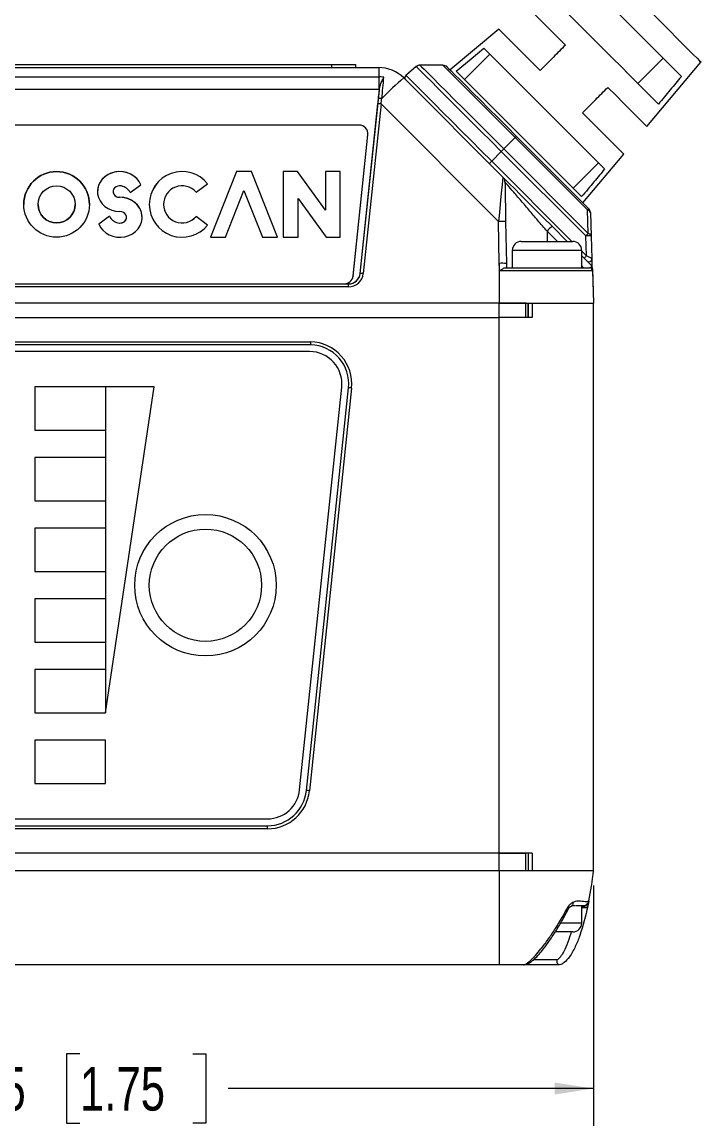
# Model space of a CAD drawing. Header units: millimetres. Extents: x 7 to 553, y 4 to 429.
# Drawn here: x 262.2 to 319.8, y 286.8 to 380.5 of the extents above; entities that cross this region are included whole.
import ezdxf

# ---------------------------------------------------------------- set-up
doc = ezdxf.new("R2010")
doc.units = ezdxf.units.MM
doc.styles.add('SLDTEXTSTYLE0', font='TXT', dxfattribs={"width": 0.75})
doc.dimstyles.new('SLDDIMSTYLE0', dxfattribs={"dimtxt": 3.704167, "dimasz": 3.302, "dimexe": 0, "dimexo": 0.0625, "dimgap": 0.926042, "dimtad": 0, "dimtih": 1, "dimtoh": 1, "dimdec": 1, "dimlfac": 0.5, "dimrnd": 1e-09, "dimzin": 12, "dimdsep": 46, "dimtxsty": 'SLDTEXTSTYLE0', "dimsah": 1, "dimcen": 0.09, "dimadec": 0, "dimazin": 3, "dimtfac": 1, "dimtdec": 1, "dimtofl": 0, "dimtmove": 0, "dimatfit": 3, "dimfxl": 1, "dimfrac": 2, "dimtolj": 1, "dimtzin": 12, "dimarcsym": 0})

# ---------------------------------------------------------------- blocks, each defined once
blk = doc.blocks.new('_D_3')
at = {"color": 7, "linetype": 'Continuous', "lineweight": 18}
for p, q in [((221.798, 307.215), (221.798, 286.811)), ((310.698, 307.215), (310.698, 286.811)), ((267.082, 292.929), (265.955, 292.929)), ((265.955, 292.929), (265.955, 287.044)), ((276.658, 292.929), (277.784, 292.929)), ((277.784, 292.929), (277.784, 287.044)), ((221.798, 289.986), (254.501, 289.986)), ((310.698, 289.986), (279.663, 289.986)), ((265.955, 287.044), (267.082, 287.044)), ((277.784, 287.044), (276.658, 287.044))]:
    blk.add_line(p, q, dxfattribs=at)
for points in [[(221.798, 289.986), (225.1, 289.478), (225.1, 290.494)], [(310.698, 289.986), (307.396, 290.494), (307.396, 289.478)]]:
    blk.add_solid(points, dxfattribs=at)
at = {"color": 7, "linetype": 'Continuous', "lineweight": 18, "char_height": 3.7042, "attachment_point": 1, "style": 'SLDTEXTSTYLE0'}
for s, insert in [('44.5', (255.252, 291.819)), ('1.75', (267.082, 291.819))]:
    blk.add_mtext(s, dxfattribs=dict(at, insert=insert))

msp = doc.modelspace()

# ---------------------------------------------------------------- linework, layer by layer
at = {"color": 7, "linetype": 'Continuous', "lineweight": 18}
for p, q in [((302.648, 379.951), (298.514, 376.482)), ((301.9, 377.814), (299.751, 375.664)), ((233.894, 376.941), (288.472, 376.941)), ((288.472, 376.687), (288.472, 376.941)), ((288.472, 376.941), (290.472, 376.941)), ((290.472, 376.941), (290.472, 376.687)), ((297.905, 376.885), (295.969, 376.885)), ((314.458, 375.337), (316.607, 377.486)), ((315.229, 371.68), (319.818, 377.149)), ((230.079, 376.687), (292.456, 376.687)), ((239.623, 375.905), (292.456, 375.905)), ((292.456, 376.687), (292.456, 375.905)), ((292.456, 375.905), (292.456, 374.822)), ((295.648, 376.768), (294.762, 376.024)), ((294.577, 375.809), (303.002, 367.384)), ((292.456, 374.822), (239.968, 374.822)), ((290.88, 359.212), (292.51, 374.775)), ((292.51, 374.775), (292.516, 374.821)), ((290.888, 359.212), (292.392, 373.615)), ((292.651, 373.597), (291.146, 359.193)), ((302.636, 363.611), (292.651, 373.597)), ((290.793, 371.804), (241.689, 371.803)), ((290.273, 358.988), (291.529, 370.987)), ((290.273, 358.98), (291.529, 370.978)), ((291.529, 370.978), (291.533, 371.055)), ((291.529, 370.987), (291.529, 370.978)), ((291.533, 371.055), (291.533, 371.064)), ((303.082, 369.771), (304.05, 370.739)), ((310.18, 364.609), (304.05, 370.739)), ((304.154, 370.842), (310.284, 364.712)), ((302.863, 369.552), (302.048, 368.737)), ((310.031, 362.384), (302.863, 369.552)), ((303.082, 369.771), (310.251, 362.603)), ((309.794, 365.202), (313.263, 369.336)), ((308.975, 366.439), (311.125, 368.589)), ((280.374, 367.851), (278.17, 362.28)), ((280.374, 367.851), (278.17, 362.28)), ((281.643, 367.851), (280.374, 367.851)), ((280.374, 367.851), (280.374, 367.851)), ((281.643, 367.851), (280.374, 367.851)), ((283.847, 362.28), (281.643, 367.851)), ((283.847, 362.28), (281.643, 367.851)), ((281.643, 367.851), (281.643, 367.851)), ((285.55, 367.851), (284.346, 367.851)), ((284.346, 367.851), (284.346, 362.28)), ((285.55, 367.851), (284.346, 367.851)), ((287.924, 364.567), (285.55, 367.851)), ((287.924, 364.567), (285.55, 367.851)), ((285.55, 367.851), (285.55, 367.851)), ((289.193, 367.851), (287.924, 367.851)), ((287.924, 367.851), (287.924, 364.567)), ((289.193, 367.851), (287.924, 367.851)), ((289.193, 362.28), (289.193, 367.851)), ((289.193, 362.28), (289.193, 367.851)), ((289.193, 367.851), (289.193, 367.851)), ((271.349, 366.076), (272.25, 366.729)), ((276.944, 366.106), (277.927, 366.818)), ((270.467, 365.667), (270.467, 365.667)), ((279.438, 362.28), (281.009, 366.248)), ((281.009, 366.248), (282.579, 362.28)), ((263.526, 365.065), (263.526, 365.065)), ((266.676, 365.065), (266.676, 365.065)), ((274.186, 365.065), (274.186, 365.065)), ((285.614, 365.564), (287.988, 362.28)), ((285.614, 362.28), (285.614, 365.564)), ((285.614, 362.28), (285.614, 365.564)), ((285.614, 365.564), (285.614, 365.564)), ((269.585, 364.055), (268.683, 363.401)), ((269.585, 364.054), (268.683, 363.401)), ((269.585, 364.054), (269.585, 364.055)), ((277.927, 363.313), (276.944, 364.025)), ((277.927, 363.313), (276.944, 364.025)), ((276.944, 364.025), (276.944, 364.025)), ((287.924, 364.567), (287.924, 364.567)), ((310.251, 362.603), (310.18, 364.609)), ((310.43, 364.376), (310.5, 362.37)), ((270.301, 363.505), (270.301, 363.505)), ((302.698, 360.061), (302.636, 363.611)), ((303.236, 363.601), (303.298, 360.051)), ((307.173, 363.213), (308.463, 361.923)), ((278.17, 362.28), (279.438, 362.28)), ((282.579, 362.28), (283.847, 362.28)), ((284.346, 362.28), (285.614, 362.28)), ((287.988, 362.28), (289.193, 362.28)), ((304.564, 361.923), (306.748, 361.923)), ((306.748, 361.923), (308.933, 361.923)), ((310.09, 360.695), (310.031, 362.384)), ((310.5, 362.37), (310.567, 360.455)), ((303.802, 361.161), (303.802, 359.687)), ((309.695, 359.687), (309.695, 361.161)), ((303.298, 360.051), (303.305, 359.687)), ((309.695, 360.691), (310.517, 359.868)), ((290.88, 359.212), (290.888, 359.212)), ((310.602, 359.436), (302.71, 359.436)), ((303.204, 359.687), (310.343, 359.687)), ((310.597, 359.594), (310.699, 356.683)), ((310.602, 359.436), (310.698, 356.687)), ((242.589, 358.316), (289.893, 358.316)), ((242.946, 358.325), (289.537, 358.326)), ((245.996, 358.316), (289.537, 358.317)), ((289.537, 358.326), (289.537, 358.317)), ((289.893, 358.065), (289.893, 358.316)), ((290.273, 358.988), (290.273, 358.98)), ((289.893, 358.065), (242.589, 358.065)), ((229.796, 356.698), (302.696, 356.698)), ((302.696, 355.466), (302.696, 356.698)), ((302.696, 356.698), (304.946, 356.698)), ((302.698, 356.687), (310.698, 356.687)), ((304.946, 355.466), (304.946, 356.698)), ((304.946, 356.698), (304.979, 356.698)), ((305.133, 356.687), (305.133, 355.466)), ((305.138, 356.687), (305.138, 355.466)), ((305.489, 356.687), (305.489, 355.466)), ((305.489, 356.687), (310.698, 356.687)), ((310.698, 308.485), (310.698, 356.687)), ((229.796, 355.466), (302.696, 355.466)), ((304.946, 355.466), (302.696, 355.466)), ((302.698, 309.985), (302.698, 355.466)), ((304.976, 355.466), (304.946, 355.466)), ((305.489, 355.466), (304.976, 355.466)), ((245.804, 353.406), (286.694, 353.406)), ((286.69, 353.146), (245.807, 353.146)), ((286.59, 352.566), (245.895, 352.566)), ((269.243, 349.564), (263.243, 349.564)), ((263.243, 349.564), (263.243, 345.888)), ((273.379, 349.564), (269.243, 349.564)), ((269.243, 349.564), (269.243, 321.888)), ((269.243, 321.888), (273.379, 349.564)), ((285.735, 315.358), (289.317, 349.558)), ((286.312, 315.299), (289.894, 349.499)), ((290.153, 349.471), (286.571, 315.273)), ((263.243, 345.888), (269.243, 345.888)), ((269.243, 343.564), (263.243, 343.564)), ((263.243, 343.564), (263.243, 339.888)), ((263.243, 339.888), (269.243, 339.888)), ((269.243, 337.564), (263.243, 337.564)), ((263.243, 337.564), (263.243, 333.888)), ((263.243, 333.888), (269.243, 333.888)), ((269.243, 331.564), (263.243, 331.564)), ((263.243, 331.564), (263.243, 327.888)), ((263.243, 327.888), (269.243, 327.888)), ((269.243, 325.564), (263.243, 325.564)), ((263.243, 325.564), (263.243, 321.888)), ((263.243, 321.888), (269.243, 321.888)), ((269.243, 319.564), (263.243, 319.564)), ((263.243, 319.564), (263.243, 315.888)), ((269.243, 315.888), (269.243, 319.564)), ((263.243, 315.888), (269.243, 315.888)), ((249.477, 312.886), (283.009, 312.886)), ((249.477, 312.306), (283.009, 312.306)), ((283.009, 312.046), (283.009, 312.306)), ((283.009, 312.046), (249.477, 312.046)), ((302.698, 309.985), (229.798, 309.985)), ((302.698, 308.485), (302.698, 309.985)), ((302.698, 309.985), (304.949, 309.985)), ((305.489, 309.985), (302.698, 309.985)), ((304.949, 308.485), (304.949, 309.985)), ((305.136, 309.985), (305.136, 308.485)), ((305.138, 309.985), (305.138, 308.485)), ((305.489, 309.985), (305.489, 308.485)), ((302.698, 308.485), (229.798, 308.485)), ((304.949, 308.485), (302.698, 308.485)), ((302.698, 308.485), (302.698, 300.485)), ((310.698, 308.485), (302.698, 308.485)), ((310.698, 308.485), (305.489, 308.485)), ((310.305, 305.918), (310.307, 305.926)), ((309.156, 305.525), (309.928, 305.525)), ((309.695, 304.052), (309.695, 305.525)), ((308.933, 303.29), (307.458, 303.29)), ((302.698, 300.485), (229.798, 300.485)), ((304.754, 300.485), (302.698, 300.485)), ((307.698, 300.485), (304.754, 300.485))]:
    msp.add_line(p, q, dxfattribs=at)
at = {"color": 8, "linetype": 'Continuous', "lineweight": 18}
for p, q in [((302.048, 368.737), (308.863, 361.923)), ((306.748, 362.799), (306.748, 361.923)), ((307.625, 361.923), (306.748, 362.799)), ((306.748, 361.161), (303.802, 361.161)), ((309.695, 361.161), (306.748, 361.161)), ((309.695, 361.091), (310.09, 360.695)), ((302.698, 360.061), (302.698, 356.698)), ((309.86, 359.687), (309.695, 359.853)), ((310.597, 359.595), (310.597, 359.594)), ((307.923, 304.052), (309.695, 304.052)), ((305.608, 300.942), (307.582, 300.942))]:
    msp.add_line(p, q, dxfattribs=at)
at = {"color": 7, "linetype": 'Continuous', "lineweight": 18, "flags": 128}
for points in [[(310.461, 386.507), (310.474, 386.494), (310.578, 386.39), (310.784, 386.183), (311.087, 385.88), (311.481, 385.486), (311.957, 385.01), (312.504, 384.464), (313.109, 383.858), (313.76, 383.207), (314.442, 382.525), (315.139, 381.828), (315.837, 381.131), (316.518, 380.449), (317.169, 379.798), (317.775, 379.192), (318.322, 378.646), (318.797, 378.17), (319.191, 377.776), (319.495, 377.473), (319.701, 377.266), (319.805, 377.162), (319.818, 377.149)], [(309.246, 384.847), (309.561, 384.533), (309.967, 384.127), (310.455, 383.639), (311.014, 383.08), (311.633, 382.461), (312.297, 381.797), (312.992, 381.102), (313.703, 380.391), (314.413, 379.681), (315.108, 378.986), (315.772, 378.321), (316.391, 377.703), (316.95, 377.143), (317.438, 376.655), (317.844, 376.25), (318.159, 375.935)], [(316.211, 373.583), (315.89, 373.905), (315.47, 374.324), (314.962, 374.832), (314.378, 375.417), (313.729, 376.065), (313.032, 376.763), (312.301, 377.494), (311.553, 378.242), (310.805, 378.989), (310.074, 379.72), (309.377, 380.418), (308.728, 381.066), (308.143, 381.651), (307.636, 382.159), (307.216, 382.578), (306.895, 382.9)], [(304.992, 381.918), (305.05, 381.859), (305.225, 381.685), (305.511, 381.398), (305.904, 381.006), (306.392, 380.518), (306.966, 379.944), (307.611, 379.298), (308.314, 378.595)], [(306.159, 376.44), (305.46, 377.139), (304.813, 377.786), (304.231, 378.368), (303.726, 378.873), (303.309, 379.29), (302.989, 379.61), (302.771, 379.828), (302.662, 379.937), (302.648, 379.951)], [(299.036, 376.379), (300.313, 377.439), (301.384, 378.33)], [(301.384, 378.33), (301.698, 378.016), (302.113, 377.601), (302.621, 377.093), (303.21, 376.504), (303.869, 375.845), (304.584, 375.13), (305.339, 374.375), (306.119, 373.595), (306.907, 372.807), (307.686, 372.027), (308.442, 371.272), (309.156, 370.558), (309.815, 369.899), (310.404, 369.31), (310.912, 368.802), (311.327, 368.387), (311.641, 368.073)], [(298.258, 376.738), (298.272, 376.724), (298.381, 376.615), (298.599, 376.398), (298.919, 376.077), (299.337, 375.659), (299.845, 375.151), (300.433, 374.563), (301.09, 373.906), (301.805, 373.191), (302.563, 372.433), (303.351, 371.645), (304.154, 370.842)], [(309.69, 365.725), (309.391, 366.023), (308.996, 366.418), (308.513, 366.902), (307.95, 367.465), (307.319, 368.096), (306.631, 368.784), (305.899, 369.515), (305.139, 370.276), (304.363, 371.052), (303.587, 371.827), (302.827, 372.588), (302.095, 373.319), (301.407, 374.007), (300.776, 374.639), (300.213, 375.202), (299.73, 375.685), (299.335, 376.08), (299.036, 376.379)], [(311.906, 375.003), (312.609, 374.3), (313.255, 373.654), (313.829, 373.081), (314.317, 372.592), (314.709, 372.2), (314.996, 371.914), (315.171, 371.739), (315.229, 371.68)], [(313.263, 369.336), (313.249, 369.35), (313.139, 369.46), (312.921, 369.678), (312.601, 369.998), (312.184, 370.415), (311.679, 370.92), (311.097, 371.502), (310.45, 372.149), (309.751, 372.848)], [(304.05, 370.739), (304.073, 370.762), (304.094, 370.783), (304.112, 370.801), (304.127, 370.816), (304.139, 370.827), (304.147, 370.836), (304.152, 370.841), (304.154, 370.842)], [(302.863, 369.552), (302.894, 369.582), (302.924, 369.613), (302.953, 369.642), (302.982, 369.67), (303.009, 369.698), (303.035, 369.724), (303.06, 369.748), (303.082, 369.771)], [(302.048, 368.737), (302.01, 368.699), (301.973, 368.662), (301.939, 368.627), (301.908, 368.597), (301.883, 368.572), (301.864, 368.553), (301.853, 368.541), (301.849, 368.537)], [(303.002, 367.384), (303.066, 367.32), (303.255, 367.131), (303.563, 366.823), (303.981, 366.404), (304.497, 365.889), (305.093, 365.293), (305.752, 364.634), (306.452, 363.934), (307.173, 363.213)], [(303.178, 366.97), (303.179, 366.906), (303.182, 366.715), (303.187, 366.406), (303.195, 365.988), (303.204, 365.479), (303.214, 364.897), (303.225, 364.263), (303.236, 363.601)], [(310.284, 364.712), (310.282, 364.71), (310.277, 364.705), (310.269, 364.697), (310.257, 364.685), (310.242, 364.67), (310.224, 364.653), (310.204, 364.632), (310.18, 364.609)], [(310.031, 362.384), (310.062, 362.414), (310.092, 362.444), (310.121, 362.474), (310.15, 362.502), (310.177, 362.53), (310.203, 362.556), (310.228, 362.58), (310.251, 362.603)], [(302.71, 359.436), (302.705, 359.687), (302.698, 360.061)], [(310.09, 360.695), (310.052, 360.657), (310.015, 360.62), (309.981, 360.586), (309.95, 360.555), (309.925, 360.53), (309.906, 360.511), (309.894, 360.499), (309.89, 360.495)], [(310.597, 359.594), (310.592, 359.738), (310.587, 359.88), (310.582, 360.015), (310.578, 360.139), (310.574, 360.248), (310.571, 360.336), (310.569, 360.402), (310.568, 360.442), (310.567, 360.455)], [(310.593, 359.694), (310.594, 359.686), (310.595, 359.663), (310.596, 359.625), (310.598, 359.573), (310.6, 359.51), (310.602, 359.436)], [(290.153, 349.471), (290.102, 349.477), (290.054, 349.482), (290.009, 349.486), (289.97, 349.491), (289.938, 349.494), (289.914, 349.496), (289.899, 349.498), (289.894, 349.499)], [(286.571, 315.273), (286.521, 315.278), (286.472, 315.283), (286.427, 315.287), (286.388, 315.291), (286.356, 315.294), (286.332, 315.297), (286.317, 315.298), (286.312, 315.299)]]:
    msp.add_lwpolyline(points, dxfattribs=at)
at = {"color": 8, "linetype": 'Continuous', "lineweight": 18, "flags": 128}
for points in [[(295.969, 376.885), (295.983, 376.87), (296.095, 376.759), (296.317, 376.536), (296.646, 376.207), (297.076, 375.777), (297.601, 375.252), (298.213, 374.641), (298.901, 373.952), (299.655, 373.198), (300.464, 372.39), (301.313, 371.54), (302.191, 370.663), (303.082, 369.771)], [(304.05, 370.739), (303.248, 371.541), (302.46, 372.329), (301.698, 373.091), (300.977, 373.812), (300.309, 374.48), (299.705, 375.084), (299.175, 375.615), (298.728, 376.061), (298.372, 376.417), (298.114, 376.675), (297.957, 376.832), (297.905, 376.885)], [(294.762, 376.024), (294.815, 375.971), (294.973, 375.812), (295.235, 375.551), (295.596, 375.189), (296.051, 374.734), (296.594, 374.191), (297.216, 373.569), (297.909, 372.877), (298.662, 372.124), (299.464, 371.321), (300.305, 370.481), (301.17, 369.615), (302.048, 368.737)], [(302.863, 369.552), (301.993, 370.422), (301.136, 371.279), (300.305, 372.111), (299.51, 372.905), (298.764, 373.651), (298.078, 374.337), (297.462, 374.953), (296.925, 375.49), (296.474, 375.941), (296.116, 376.299), (295.857, 376.558), (295.7, 376.715), (295.648, 376.768)], [(292.494, 374.614), (292.502, 374.688), (292.51, 374.775)]]:
    msp.add_lwpolyline(points, dxfattribs=at)
at = {"color": 7, "linetype": 'Continuous', "lineweight": 18}
for centre, radius in [((265.101, 365.065), 2.786), ((265.101, 365.065), 1.575), ((277.743, 332.726), 6.007), ((277.743, 332.726), 4.767)]:
    msp.add_circle(centre, radius, dxfattribs=at)
for centre, radius, start, end in [((295.969, 376.385), 0.5, 90, 130), ((297.905, 376.385), 0.5, 45, 90), ((292.456, 373.687), 3, 45, 90), ((292.456, 373.723), 2.182, 78.43414, 90.00021), ((294.929, 375.825), 0.26, 130, 225), ((165.255, 387.303), 128.151, 354.0658, 354.87744), ((310.431, 357.157), 24.479, 130.36516, 136.3515), ((134.033, 390.36), 159.242, 354.12084, 354.32506), ((292.587, 373.473), 0.595, 77.25267, 104.61523), ((292.456, 373.732), 1.09, 86.85984, 90.00092), ((292.386, 371.675), 1.94, 82.1715, 89.83036), ((290.793, 371.064), 0.74, 354.02585, 90.00577), ((265.101, 365.065), 2.786, 0.00739, 179.99363), ((275.762, 365.065), 2.786, 38.98706, 321.01495), ((275.761, 365.065), 2.786, 38.99169, 179.99271), ((270.353, 365.52), 1.14, 29.19016, 77.1481), ((275.762, 365.065), 1.575, 41.33859, 318.66342), ((302.578, 366.96), 0.6, 1, 45), ((265.101, 365.065), 1.575, 180.00633, 359.99468), ((275.761, 365.065), 1.575, 180.0078, 318.65843), ((309.93, 364.359), 0.5, 2, 45), ((270.58, 364.611), 1.14, 209.19002, 255.80895), ((270.58, 364.61), 1.14, 209.19011, 255.80886), ((310.137, 364.311), 0.3, 12.42256, 81.64966), ((302.861, 359.304), 4.313, 85.01216, 92.98848), ((315.308, 354.448), 11.958, 132.86436, 135.70417), ((304.564, 361.161), 0.762, 90, 180), ((308.933, 361.161), 0.762, 0, 90), ((310.211, 360.446), 1.946, 81.44541, 95.2893), ((310.207, 362.306), 0.3, 12.42273, 81.6495), ((302.923, 355.753), 4.313, 85.01217, 92.98847), ((310.307, 360.446), 0.26, 225, 2), ((290.882, 357.272), 1.94, 82.17088, 89.83098), ((310.343, 359.427), 0.26, 2, 90), ((310.334, 359.685), 0.26, 2, 45), ((289.537, 359.066), 0.74, 269.99714, 354.01719), ((289.537, 359.057), 0.74, 269.99714, 354.0172), ((286.59, 349.828), 3.58, 354.28524, 88.33857), ((286.59, 349.826), 2.74, 354.38083, 89.99741), ((286.59, 349.828), 3.32, 354.30591, 88.27473), ((283.009, 315.626), 2.74, 269.9999, 354.38059), ((283.009, 315.626), 3.32, 270, 354.33323), ((283.009, 315.626), 3.58, 270, 354.33323), ((309.816, 306.023), 0.5, 264.9001, 348.9322), ((308.933, 304.052), 0.762, 270, 0), ((308.147, 300.842), 0.573, 170.01089, 218.5101)]:
    msp.add_arc(centre, radius, start, end, dxfattribs=at)
for centre, major_axis, ratio, start_param, end_param in [((292.344, 373.568), (0.367, 3.508), 0.012153, 4.727219, 4.851294), ((292.603, 373.541), (0.551, 3.692), 0.010499, 4.729298, 4.853373), ((270.467, 366.157), (1.895, 0), 0.893775, 0.344601, 4.712389), ((270.467, 366.157), (1.895, 0), 0.893775, 0.344601, 3.184214), ((270.467, 366.157), (0.569, 0), 0.860105, 1.321757, 4.712389), ((302.638, 363.505), (0.364, 3.879), 0.002928, 6.28076, 7.826876), ((270.467, 363.974), (1.895, 0), 0.893775, 3.486193, 7.853982), ((270.467, 366.157), (0.569, 0), 0.860105, 2.991125, 4.712389), ((270.467, 363.973), (1.895, 0), 0.893775, 0.042622, 1.570796), ((270.467, 363.974), (0.569, 0), 0.860105, 4.416084, 7.853982), ((270.467, 363.973), (0.569, 0), 0.860105, 4.416084, 6.132718), ((310.058, 360.695), (0.509, -0.24), 0.024481, 0.01261, 1.519621), ((289.885, 359.316), (0.84, -0.543), 0.999699, 5.286313, 6.752499), ((289.893, 359.316), (0.795, -0.608), 0.999284, 5.365401, 6.831588), ((289.893, 359.325), (0.984, -0.787), 0.999437, 5.387233, 6.853419), ((310.351, 359.186), (0.166, 0.682), 0.003906, 6.280812, 7.092583), ((308.42, 309.795), (-0.772, -9.308), 0.256586, 1.163627, 1.450918)]:
    msp.add_ellipse(centre, major_axis=major_axis, ratio=ratio, start_param=start_param, end_param=end_param, dxfattribs=at)
for points, knots in [([(308.314, 378.595), (307.973, 378.254), (307.255, 377.536), (306.537, 376.817), (306.159, 376.44)], [0, 0, 0, 0, 0.474582, 1, 1, 1, 1]), ([(318.159, 375.935), (317.844, 375.554), (317.195, 374.77), (316.545, 373.986), (316.211, 373.583)], [0, 0, 0, 0, 0.485657, 1, 1, 1, 1]), ([(292.516, 374.821), (292.543, 374.959), (292.598, 375.234), (292.744, 375.584), (292.844, 375.777), (292.891, 375.857), (292.893, 375.86)], [0, 0, 0, 0, 0.338401, 0.675506, 0.987498, 1, 1, 1, 1]), ([(309.751, 372.848), (310.129, 373.225), (310.847, 373.944), (311.566, 374.662), (311.906, 375.003)], [0, 0, 0, 0, 0.525418, 1, 1, 1, 1]), ([(311.641, 368.073), (311.344, 367.716), (310.694, 366.933), (310.044, 366.15), (309.69, 365.725)], [0, 0, 0, 0, 0.456315, 1, 1, 1, 1]), ([(306.748, 362.799), (306.488, 363.105), (305.966, 363.716), (305.19, 364.623), (304.431, 365.509), (303.782, 366.266), (303.354, 366.765), (303.192, 366.953), (303.181, 366.966), (303.178, 366.97)], [0, 0, 0, 0, 0.168373, 0.336813, 0.510321, 0.692913, 0.838305, 0.952761, 1, 1, 1, 1]), ([(302.71, 359.436), (302.712, 359.438), (302.736, 359.453), (302.829, 359.512), (302.969, 359.598), (303.114, 359.673), (303.178, 359.683), (303.204, 359.687)], [0, 0, 0, 0, 0.0111635, 0.1304005, 0.5129909, 0.7955815, 1, 1, 1, 1]), ([(286.69, 353.146), (286.69, 353.146), (286.69, 353.151), (286.691, 353.161), (286.691, 353.171), (286.691, 353.185), (286.691, 353.203), (286.691, 353.222), (286.692, 353.244), (286.692, 353.269), (286.693, 353.293), (286.693, 353.321), (286.693, 353.349), (286.694, 353.359), (286.694, 353.369), (286.694, 353.38), (286.694, 353.389), (286.694, 353.397), (286.694, 353.406)], [0, 0, 0, 0, 0.0000436466, 0.0000436466, 0.0000436466, 0.0000872931, 0.0000872931, 0.0000872931, 0.0001309419, 0.0001309419, 0.0001309419, 0.0001745954, 0.0001745954, 0.0001745954, 0.0001897673, 0.0001897673, 0.0001897673, 0.0002031773, 0.0002031773, 0.0002031773, 0.0002031773]), ([(308.569, 305.465), (308.598, 305.51), (308.657, 305.599), (308.792, 305.715), (308.89, 305.769), (308.954, 305.805)], [0, 0, 0, 0, 0.259697, 0.515986, 1, 1, 1, 1]), ([(308.954, 305.805), (309.027, 305.834), (309.191, 305.902), (309.592, 305.957), (309.963, 305.843), (310.252, 305.89), (310.288, 305.915), (310.307, 305.927)], [0, 0, 0, 0, 0.082079, 0.186718, 0.515631, 0.755368, 1, 1, 1, 1]), ([(310.289, 305.839), (310.282, 305.802), (310.27, 305.744), (310.243, 305.607), (310.222, 305.51), (310.212, 305.465)], [0, 0, 0, 0, 0.485757, 0.760428, 1, 1, 1, 1]), ([(310.307, 305.927), (310.305, 305.918), (310.303, 305.907), (310.292, 305.85), (310.289, 305.839)], [0, 0, 0, 0, 0.802506, 1, 1, 1, 1]), ([(310.305, 305.917), (310.305, 305.919), (310.306, 305.921), (310.307, 305.926), (310.307, 305.929), (310.307, 305.927), (310.307, 305.926)], [0, 0, 0, 0, 0.524051, 0.919216, 0.993314, 1, 1, 1, 1]), ([(304.754, 300.485), (304.771, 300.487), (304.841, 300.493), (305.057, 300.617), (305.4, 300.909), (305.816, 301.34), (306.31, 301.925), (306.878, 302.69), (307.677, 303.895), (308.222, 304.831), (308.565, 305.459), (308.569, 305.465)], [0, 0, 0, 0, 0.014692, 0.058535, 0.150651, 0.228701, 0.337288, 0.498915, 0.66073, 0.996754, 1, 1, 1, 1]), ([(304.873, 300.526), (304.973, 300.545), (305.144, 300.578), (305.37, 300.728), (305.646, 300.938), (305.989, 301.287), (306.433, 301.817), (306.943, 302.497), (307.5, 303.352), (308.076, 304.311), (308.438, 304.991), (308.626, 305.343)], [0, 0, 0, 0, 0.048321, 0.083307, 0.131123, 0.218662, 0.317546, 0.461887, 0.622838, 0.804696, 1, 1, 1, 1]), ([(310.212, 305.465), (310.012, 304.63), (309.735, 303.474), (309.174, 302.03), (308.743, 301.243), (308.309, 300.733), (307.956, 300.514), (307.773, 300.494), (307.698, 300.485)], [0, 0, 0, 0, 0.452899, 0.626567, 0.799484, 0.910412, 0.963241, 1, 1, 1, 1]), ([(308.569, 305.465), (308.588, 305.441), (308.628, 305.392), (308.643, 305.351), (308.631, 305.341), (308.63, 305.341)], [0, 0, 0, 0, 0.494588, 0.989175, 1, 1, 1, 1]), ([(308.627, 305.333), (308.656, 305.367), (308.714, 305.437), (308.757, 305.451), (308.779, 305.458)], [0, 0, 0, 0, 0.4904, 1, 1, 1, 1]), ([(308.776, 305.446), (308.797, 305.46), (308.889, 305.52), (309.003, 305.528), (309.082, 305.521), (309.108, 305.518)], [0, 0, 0, 0, 0.157372, 0.721493, 1, 1, 1, 1]), ([(309.695, 305.373), (309.697, 305.372), (309.748, 305.359), (309.853, 305.349), (309.992, 305.348), (310.105, 305.369), (310.186, 305.408), (310.204, 305.446), (310.212, 305.465)], [0, 0, 0, 0, 0.0090958, 0.2072757, 0.4054567, 0.6036353, 0.8018185, 1, 1, 1, 1])]:
    msp.add_open_spline(points, degree=3, knots=knots, dxfattribs=at)
at = {"color": 8, "linetype": 'Continuous', "lineweight": 18}
for points, knots in [([(308.954, 305.805), (308.953, 305.766), (308.949, 305.688), (308.912, 305.588), (308.854, 305.505), (308.799, 305.471), (308.772, 305.455)], [0, 0, 0, 0, 0.250002, 0.500003, 0.75, 1, 1, 1, 1]), ([(309.695, 305.472), (309.721, 305.466), (309.786, 305.451), (309.894, 305.459), (310.008, 305.492), (310.111, 305.55), (310.195, 305.631), (310.259, 305.728), (310.279, 305.802), (310.289, 305.839)], [0, 0, 0, 0, 0.1013487, 0.2511241, 0.4008963, 0.5506735, 0.7004495, 0.8502264, 1, 1, 1, 1]), ([(307.582, 300.942), (307.6, 300.945), (307.666, 300.956), (307.85, 301.103), (308.153, 301.519), (308.483, 302.224), (308.694, 302.868), (308.798, 303.225), (308.817, 303.29)], [0, 0, 0, 0, 0.019125, 0.073064, 0.249075, 0.58634, 0.924966, 1, 1, 1, 1])]:
    msp.add_open_spline(points, degree=3, knots=knots, dxfattribs=at)

# ---------------------------------------------------------------- dimensions: what is measured, and where the dimension line sits
at = {"color": 7, "linetype": 'Continuous', "lineweight": 18}
dim = msp.add_linear_dim(base=(310.698429711, 289.986383268), p1=(221.798429711, 308.485409808), p2=(310.698429711, 308.485409808), dimstyle='SLDDIMSTYLE0', dxfattribs=at)
dim.commit()
dim.dimension.update_dxf_attribs({"geometry": '_D_3', "text_midpoint": (267.081557949, 289.986383268), "dimtype": 160})

doc.saveas('drawing.dxf')
